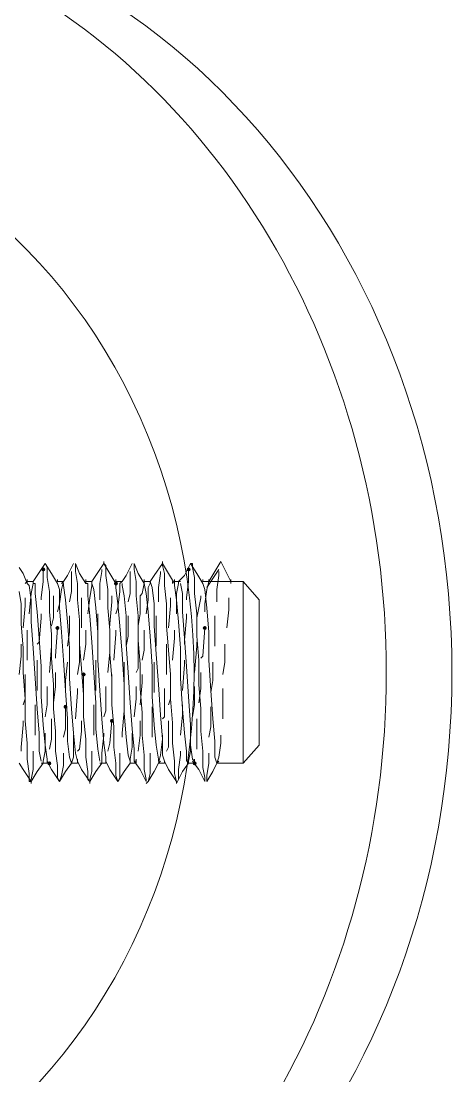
# Model space of a CAD drawing. Header units: millimetres. Extents: x 89051 to 218395, y -330386 to -125649.
# Drawn here: x 92586.9 to 92612.9, y -127045.3 to -126982.1 of the extents above; entities that cross this region are included whole.
import ezdxf

# ---------------------------------------------------------------- set-up
doc = ezdxf.new("R2010")
doc.units = ezdxf.units.MM
doc.header["$LTSCALE"] = 13
for name, pattern in [('1 实线', [0]), ('ACAD_ISO04W100', [30, 24, -3, 0, -3]), ('CENTER', [50.8, 31.75, -6.35, 6.35, -6.35])]:
    doc.linetypes.add(name, pattern=pattern)
doc.layers.get('0').update_dxf_attribs({"color": 1, "linetype": 'CENTER'})
doc.layers.add('C00-00-00', color=7, linetype='Continuous')
doc.layers.add('标注、文本', color=3, linetype='Continuous', lineweight=25)

msp = doc.modelspace()

# ---------------------------------------------------------------- hatches: boundary and pattern name
at = {"layer": 'C00-00-00'}
h = msp.add_hatch(color=256, dxfattribs=at)
h.dxf.hatch_style = 2
h.paths.add_polyline_path([(92588.375, -127014.906), (92588.34, -127014.991), (92588.254, -127015.027), (92588.169, -127014.991), (92588.133, -127014.906), (92588.169, -127014.82), (92588.254, -127014.785), (92588.34, -127014.82)])
h = msp.add_hatch(color=256, dxfattribs=at)
h.dxf.hatch_style = 2
h.paths.add_polyline_path([(92597.088, -127014.906), (92597.052, -127014.991), (92596.967, -127015.027), (92596.882, -127014.991), (92596.846, -127014.906), (92596.882, -127014.82), (92596.967, -127014.785), (92597.052, -127014.82)])
h = msp.add_hatch(color=256, dxfattribs=at)
h.dxf.hatch_style = 2
h.paths.add_polyline_path([(92592.732, -127015.753), (92592.696, -127015.838), (92592.611, -127015.874), (92592.525, -127015.838), (92592.49, -127015.753), (92592.525, -127015.668), (92592.611, -127015.632), (92592.696, -127015.668)])
h = msp.add_hatch(color=256, dxfattribs=at)
h.dxf.hatch_style = 2
h.paths.add_polyline_path([(92589.222, -127018.415), (92589.187, -127018.501), (92589.101, -127018.536), (92589.016, -127018.501), (92588.981, -127018.415), (92589.016, -127018.33), (92589.101, -127018.294), (92589.187, -127018.33)])
h = msp.add_hatch(color=256, dxfattribs=at)
h.dxf.hatch_style = 2
h.paths.add_polyline_path([(92598.056, -127018.415), (92598.02, -127018.501), (92597.935, -127018.536), (92597.85, -127018.501), (92597.814, -127018.415), (92597.85, -127018.33), (92597.935, -127018.294), (92598.02, -127018.33)])
h = msp.add_hatch(color=256, dxfattribs=at)
h.dxf.hatch_style = 2
h.paths.add_polyline_path([(92590.796, -127021.198), (92590.76, -127021.284), (92590.675, -127021.319), (92590.589, -127021.284), (92590.554, -127021.198), (92590.589, -127021.113), (92590.675, -127021.077), (92590.76, -127021.113)])
h = msp.add_hatch(color=256, dxfattribs=at)
h.dxf.hatch_style = 2
h.paths.add_polyline_path([(92589.707, -127023.134), (92589.671, -127023.22), (92589.586, -127023.255), (92589.5, -127023.22), (92589.465, -127023.134), (92589.5, -127023.049), (92589.586, -127023.013), (92589.671, -127023.049)])
h = msp.add_hatch(color=256, dxfattribs=at)
h.dxf.hatch_style = 2
h.paths.add_polyline_path([(92592.49, -127023.981), (92592.454, -127024.067), (92592.369, -127024.102), (92592.283, -127024.067), (92592.248, -127023.981), (92592.283, -127023.896), (92592.369, -127023.861), (92592.454, -127023.896)])
h = msp.add_hatch(color=256, dxfattribs=at)
h.dxf.hatch_style = 2
h.paths.add_polyline_path([(92588.738, -127026.523), (92588.703, -127026.608), (92588.617, -127026.644), (92588.532, -127026.608), (92588.496, -127026.523), (92588.532, -127026.437), (92588.617, -127026.402), (92588.703, -127026.437)])
h = msp.add_hatch(color=256, dxfattribs=at)
h.dxf.hatch_style = 2
h.paths.add_polyline_path([(92597.451, -127026.523), (92597.415, -127026.608), (92597.33, -127026.644), (92597.245, -127026.608), (92597.209, -127026.523), (92597.245, -127026.437), (92597.33, -127026.402), (92597.415, -127026.437)])

# ---------------------------------------------------------------- linework, layer by layer
at = {"color": 7, "linetype": '1 实线', "lineweight": 0}
for centre, major_axis, ratio, start_param, end_param in [((92568.998, -127021.077), (0, 45.983), 0.866025, 2.304713, 7.120065), ((92572.931, -127021.077), (0, 45.983), 0.866025, 3.141593, 6.283185), ((92565.852, -127021.077), (0, -34.608), 0.908418, 6.283185, 9.424778)]:
    msp.add_ellipse(centre, major_axis=major_axis, ratio=ratio, start_param=start_param, end_param=end_param, dxfattribs=at)
at = {"layer": 'C00-00-00', "lineweight": 15}
for points in [[(92588.375, -127014.543), (92587.891, -127015.269), (92587.649, -127015.632)], [(92589.101, -127015.753), (92588.738, -127015.148), (92588.375, -127014.543)], [(92588.375, -127014.543), (92588.496, -127014.785), (92588.496, -127015.39), (92588.617, -127016.237), (92588.617, -127017.447), (92588.738, -127018.778), (92588.738, -127020.23), (92588.859, -127021.803), (92588.859, -127023.255), (92588.98, -127024.587), (92588.98, -127025.797), (92589.101, -127026.644), (92589.101, -127027.37), (92589.223, -127027.612)], [(92590.07, -127014.543), (92589.707, -127015.269), (92589.465, -127015.632)], [(92590.796, -127015.753), (92590.433, -127015.148), (92590.191, -127014.543)], [(92590.191, -127014.543), (92590.191, -127015.027), (92590.312, -127015.753), (92590.312, -127016.721), (92590.433, -127017.931), (92590.433, -127019.383), (92590.554, -127020.835), (92590.675, -127022.408), (92590.675, -127023.739), (92590.796, -127025.071), (92590.796, -127026.16), (92590.917, -127027.007), (92590.917, -127027.491), (92591.038, -127027.612)], [(92591.885, -127014.543), (92591.401, -127015.269), (92591.159, -127015.632)], [(92591.885, -127014.543), (92591.885, -127014.422)], [(92592.611, -127015.753), (92592.248, -127015.148), (92591.885, -127014.543)], [(92591.885, -127014.543), (92592.006, -127014.664), (92592.006, -127015.269), (92592.127, -127016.116), (92592.127, -127017.205), (92592.248, -127018.536), (92592.248, -127019.988), (92592.369, -127021.44), (92592.369, -127023.013), (92592.49, -127024.345), (92592.49, -127025.555), (92592.611, -127026.523), (92592.611, -127027.249), (92592.732, -127027.612)], [(92593.579, -127014.543), (92593.216, -127015.269), (92592.974, -127015.632)], [(92594.305, -127015.753), (92593.942, -127015.148), (92593.7, -127014.543)], [(92593.7, -127014.543), (92593.7, -127014.906), (92593.821, -127015.632), (92593.821, -127016.479), (92593.942, -127017.689), (92593.942, -127019.141), (92594.063, -127020.593), (92594.063, -127022.045), (92594.184, -127023.497), (92594.184, -127024.829), (92594.305, -127026.039), (92594.305, -127026.886), (92594.426, -127027.491), (92594.426, -127027.612)], [(92595.394, -127014.543), (92594.91, -127015.269), (92594.668, -127015.632)], [(92595.394, -127014.543), (92595.394, -127014.422)], [(92596.12, -127015.753), (92595.757, -127015.148), (92595.394, -127014.543)], [(92595.394, -127014.543), (92595.394, -127014.664), (92595.515, -127015.148), (92595.515, -127015.874), (92595.636, -127016.963), (92595.636, -127018.294), (92595.757, -127019.746), (92595.878, -127021.198), (92595.878, -127022.65), (92595.999, -127024.102), (92595.999, -127025.313), (92596.12, -127026.402), (92596.12, -127027.128), (92596.241, -127027.612)], [(92597.088, -127014.543), (92596.725, -127015.269), (92596.362, -127015.632)], [(92597.814, -127015.753), (92597.451, -127015.148), (92597.088, -127014.543)], [(92597.088, -127014.543), (92597.209, -127014.543), (92597.209, -127014.785), (92597.33, -127015.39), (92597.33, -127016.358), (92597.451, -127017.568), (92597.451, -127018.899), (92597.572, -127020.351), (92597.572, -127021.803), (92597.693, -127023.255), (92597.693, -127024.587), (92597.814, -127025.797), (92597.814, -127026.765), (92597.935, -127027.37), (92597.935, -127027.612)], [(92598.903, -127014.422), (92598.177, -127015.632)], [(92599.508, -127015.632), (92598.903, -127014.422)], [(92587.286, -127015.753), (92587.044, -127015.148), (92586.802, -127014.785)], [(92588.254, -127015.632), (92588.254, -127014.906)], [(92589.949, -127015.269), (92589.949, -127015.027)], [(92589.949, -127016.237), (92589.949, -127015.269)], [(92591.643, -127015.753), (92591.764, -127015.027)], [(92591.764, -127015.027), (92591.764, -127014.906)], [(92593.458, -127015.511), (92593.458, -127015.027)], [(92595.152, -127015.995), (92595.273, -127015.148)], [(92595.273, -127015.148), (92595.273, -127015.027)], [(92596.967, -127015.632), (92596.967, -127014.906)], [(92598.782, -127014.906), (92598.298, -127015.632)], [(92598.661, -127016.116), (92598.782, -127015.269)], [(92598.782, -127015.269), (92598.782, -127015.027)], [(92587.165, -127015.753), (92587.286, -127015.632)], [(92587.286, -127015.632), (92587.286, -127015.511)], [(92587.286, -127015.753), (92587.286, -127015.632)], [(92587.649, -127015.632), (92587.286, -127015.632)], [(92587.286, -127015.753), (92587.407, -127015.874), (92587.528, -127016.721), (92587.528, -127018.052), (92587.649, -127019.625), (92587.77, -127021.44), (92587.891, -127023.255), (92588.012, -127024.708), (92588.012, -127025.797), (92588.133, -127026.402)], [(92587.649, -127015.753), (92587.528, -127016.358)], [(92587.649, -127015.632), (92587.649, -127015.753)], [(92588.496, -127026.402), (92588.496, -127026.281), (92588.375, -127025.434), (92588.254, -127024.224), (92588.133, -127022.529), (92588.133, -127020.714), (92588.012, -127019.02), (92587.891, -127017.447), (92587.77, -127016.358), (92587.77, -127015.753), (92587.649, -127015.753)], [(92588.133, -127016.6), (92588.254, -127015.632)], [(92589.101, -127015.632), (92589.101, -127015.511)], [(92589.465, -127015.632), (92589.101, -127015.632)], [(92589.101, -127015.753), (92589.223, -127016.116), (92589.223, -127017.205), (92589.344, -127018.657), (92589.465, -127020.351), (92589.586, -127022.166), (92589.707, -127023.86), (92589.707, -127025.192), (92589.828, -127026.16), (92589.949, -127026.523)], [(92589.465, -127015.632), (92589.344, -127016.116)], [(92589.465, -127015.632), (92589.344, -127015.753)], [(92590.312, -127026.402), (92590.191, -127025.918), (92590.07, -127024.708), (92589.949, -127023.255), (92589.828, -127021.44), (92589.828, -127019.625), (92589.707, -127018.052), (92589.586, -127016.721), (92589.465, -127015.874), (92589.465, -127015.753)], [(92590.796, -127015.632), (92590.796, -127015.511)], [(92590.796, -127015.753), (92590.796, -127015.632)], [(92591.159, -127015.632), (92590.796, -127015.632)], [(92590.796, -127015.753), (92590.917, -127015.753), (92590.917, -127016.479), (92591.038, -127017.689), (92591.159, -127019.262), (92591.28, -127021.077), (92591.401, -127022.892), (92591.401, -127024.466), (92591.522, -127025.676), (92591.643, -127026.402)], [(92591.159, -127015.874), (92591.038, -127016.6)], [(92591.159, -127015.632), (92591.159, -127015.753)], [(92591.159, -127015.753), (92591.159, -127015.874)], [(92592.006, -127026.402), (92592.006, -127026.16), (92591.885, -127025.313), (92591.764, -127023.86), (92591.643, -127022.166), (92591.522, -127020.351), (92591.522, -127018.657), (92591.401, -127017.205), (92591.28, -127016.116), (92591.159, -127015.753)], [(92591.643, -127016.721), (92591.643, -127015.753)], [(92592.611, -127015.632), (92592.611, -127015.511)], [(92592.974, -127015.632), (92592.611, -127015.632)], [(92592.611, -127015.753), (92592.611, -127015.995), (92592.732, -127016.963), (92592.853, -127018.294), (92592.974, -127019.988), (92593.095, -127021.803), (92593.095, -127023.497), (92593.216, -127024.95), (92593.337, -127026.039), (92593.458, -127026.402)], [(92592.974, -127015.632), (92592.853, -127015.753)], [(92592.853, -127015.753), (92592.853, -127016.237)], [(92593.821, -127026.402), (92593.7, -127026.402), (92593.7, -127025.676), (92593.579, -127024.466), (92593.458, -127022.892), (92593.337, -127021.077), (92593.216, -127019.383), (92593.216, -127017.689), (92593.095, -127016.479), (92592.974, -127015.874), (92592.974, -127015.753)], [(92593.458, -127016.358), (92593.458, -127015.511)], [(92594.184, -127016.358), (92594.305, -127015.753)], [(92594.305, -127015.632), (92594.305, -127015.511)], [(92594.305, -127015.753), (92594.305, -127015.632)], [(92594.668, -127015.632), (92594.305, -127015.632)], [(92594.305, -127015.753), (92594.426, -127016.358), (92594.547, -127017.447), (92594.668, -127018.899), (92594.789, -127020.714), (92594.789, -127022.529), (92594.91, -127024.224), (92595.031, -127025.434), (92595.152, -127026.281), (92595.152, -127026.402)], [(92594.668, -127015.753), (92594.547, -127015.995)], [(92594.547, -127015.995), (92594.547, -127016.721)], [(92594.668, -127015.632), (92594.668, -127015.753)], [(92595.515, -127026.402), (92595.394, -127026.039), (92595.394, -127025.071), (92595.273, -127023.618), (92595.152, -127021.803), (92595.031, -127019.988), (92594.91, -127018.294), (92594.91, -127016.963), (92594.789, -127015.995), (92594.668, -127015.632), (92594.668, -127015.753)], [(92595.152, -127016.842), (92595.152, -127015.995)], [(92595.999, -127015.753), (92595.999, -127015.632)], [(92596.12, -127015.632), (92596.12, -127015.511)], [(92596.12, -127015.753), (92596.12, -127015.632)], [(92596.483, -127015.632), (92596.12, -127015.632)], [(92596.12, -127015.753), (92596.12, -127015.874), (92596.241, -127016.721), (92596.362, -127018.052), (92596.483, -127019.625), (92596.483, -127021.44), (92596.604, -127023.255), (92596.725, -127024.708), (92596.846, -127025.797), (92596.846, -127026.402), (92596.967, -127026.402)], [(92596.362, -127015.753), (92596.241, -127016.358)], [(92596.362, -127015.632), (92596.362, -127015.753)], [(92597.33, -127026.402), (92597.209, -127026.281), (92597.088, -127025.434), (92597.088, -127024.224), (92596.967, -127022.529), (92596.846, -127020.714), (92596.725, -127019.02), (92596.604, -127017.447), (92596.604, -127016.358), (92596.483, -127015.753)], [(92596.846, -127016.6), (92596.967, -127015.632)], [(92597.814, -127015.632), (92597.814, -127015.511)], [(92600.234, -127015.632), (92597.814, -127015.632)], [(92597.814, -127015.753), (92597.935, -127016.116), (92598.056, -127017.205), (92598.177, -127018.657), (92598.177, -127020.351), (92598.298, -127022.166), (92598.419, -127023.86), (92598.54, -127025.192), (92598.54, -127026.16), (92598.661, -127026.523)], [(92598.177, -127015.632), (92598.056, -127016.116)], [(92598.298, -127015.632), (92598.056, -127015.995)], [(92598.177, -127015.632), (92598.177, -127015.511)], [(92598.177, -127015.632), (92599.508, -127015.632)], [(92599.508, -127015.632), (92599.508, -127015.511)], [(92599.508, -127015.753), (92599.508, -127015.632)], [(92601.202, -127016.721), (92600.234, -127015.632)], [(92600.234, -127021.077), (92600.234, -127020.109), (92600.234, -127019.02), (92600.234, -127018.173), (92600.234, -127017.326), (92600.234, -127016.721), (92600.234, -127016.116), (92600.234, -127015.874), (92600.234, -127015.632)], [(92586.802, -127016.237), (92586.923, -127016.963), (92586.923, -127018.173), (92587.044, -127019.625), (92587.044, -127021.077), (92587.165, -127022.65), (92587.165, -127023.981), (92587.286, -127025.313), (92587.286, -127026.281), (92587.407, -127027.128), (92587.407, -127027.612), (92587.528, -127027.612)], [(92587.165, -127017.084), (92587.165, -127016.6)], [(92587.528, -127016.358), (92587.407, -127017.568)], [(92588.133, -127016.721), (92588.133, -127016.6)], [(92588.859, -127016.6), (92588.859, -127016.479)], [(92588.859, -127017.81), (92588.859, -127016.6)], [(92589.344, -127016.116), (92589.223, -127016.963)], [(92589.828, -127016.842), (92589.949, -127016.237)], [(92590.554, -127017.326), (92590.554, -127016.6)], [(92591.038, -127016.6), (92590.917, -127017.568)], [(92592.369, -127016.842), (92592.369, -127016.479)], [(92592.853, -127016.237), (92592.732, -127017.205)], [(92593.337, -127016.842), (92593.458, -127016.358)], [(92594.063, -127016.479), (92594.184, -127016.358)], [(92594.063, -127017.568), (92594.063, -127016.479)], [(92595.878, -127017.084), (92595.878, -127016.6)], [(92596.241, -127016.358), (92596.241, -127017.568)], [(92596.846, -127016.721), (92596.846, -127016.6)], [(92597.451, -127017.81), (92597.693, -127016.6)], [(92597.693, -127016.6), (92597.693, -127016.479)], [(92598.056, -127016.116), (92597.935, -127016.963)], [(92598.661, -127016.842), (92598.661, -127016.116)], [(92599.387, -127017.326), (92599.387, -127016.6)], [(92587.044, -127018.415), (92587.165, -127017.084)], [(92589.223, -127016.963), (92589.101, -127017.447)], [(92592.248, -127018.173), (92592.369, -127016.842)], [(92592.732, -127017.205), (92592.611, -127017.568)], [(92594.547, -127016.721), (92594.426, -127017.568)], [(92595.757, -127018.415), (92595.878, -127017.084)], [(92597.935, -127016.963), (92597.935, -127017.447)], [(92601.202, -127016.721), (92601.202, -127016.842), (92601.202, -127017.326), (92601.202, -127017.81), (92601.202, -127018.536), (92601.202, -127019.262), (92601.202, -127020.109), (92601.202, -127021.077)], [(92588.012, -127019.262), (92588.133, -127017.81)], [(92588.133, -127017.81), (92588.133, -127017.568)], [(92588.738, -127018.294), (92588.859, -127017.81)], [(92589.828, -127018.657), (92589.828, -127017.689)], [(92590.554, -127018.415), (92590.554, -127017.326)], [(92591.522, -127018.052), (92591.522, -127017.568)], [(92593.337, -127018.899), (92593.337, -127017.689)], [(92593.942, -127018.294), (92594.063, -127017.568)], [(92595.031, -127018.294), (92595.031, -127017.689)], [(92596.725, -127019.141), (92596.846, -127017.81)], [(92596.846, -127017.81), (92596.846, -127017.568)], [(92597.451, -127018.294), (92597.451, -127017.81)], [(92598.54, -127018.536), (92598.54, -127017.689)], [(92599.266, -127018.415), (92599.387, -127017.326)], [(92587.286, -127018.536), (92587.286, -127019.02)], [(92589.101, -127018.415), (92588.98, -127020.109)], [(92590.796, -127018.536), (92590.796, -127019.383)], [(92591.522, -127019.383), (92591.522, -127018.052)], [(92592.248, -127018.294), (92592.248, -127018.173)], [(92592.611, -127018.536), (92592.611, -127018.778)], [(92594.305, -127018.536), (92594.305, -127019.746)], [(92595.031, -127019.504), (92595.031, -127018.294)], [(92596.12, -127018.536), (92596.12, -127019.02)], [(92597.935, -127018.415), (92597.814, -127020.109)], [(92598.54, -127019.504), (92598.54, -127018.536)], [(92587.286, -127019.02), (92587.286, -127020.351)], [(92589.707, -127019.504), (92589.828, -127018.657)], [(92592.611, -127018.778), (92592.49, -127020.351)], [(92593.216, -127019.504), (92593.337, -127018.899)], [(92596.12, -127019.02), (92595.999, -127020.351)], [(92596.725, -127019.383), (92596.725, -127019.141)], [(92586.923, -127020.109), (92586.923, -127019.383)], [(92587.891, -127019.383), (92588.012, -127019.262)], [(92588.617, -127021.077), (92588.738, -127019.504)], [(92588.738, -127019.504), (92588.738, -127019.262)], [(92590.433, -127020.472), (92590.433, -127019.383)], [(92590.796, -127019.383), (92590.675, -127020.351)], [(92592.248, -127019.867), (92592.248, -127019.262)], [(92593.942, -127020.835), (92593.942, -127019.262)], [(92594.305, -127019.746), (92594.184, -127020.351)], [(92595.636, -127020.109), (92595.636, -127019.383)], [(92597.33, -127021.077), (92597.451, -127019.504)], [(92597.451, -127019.504), (92597.451, -127019.262)], [(92599.145, -127020.472), (92599.145, -127019.383)], [(92586.802, -127021.198), (92586.923, -127020.109)], [(92587.891, -127020.714), (92587.891, -127020.351)], [(92588.98, -127020.109), (92588.98, -127020.23)], [(92591.401, -127020.956), (92591.401, -127020.351)], [(92592.127, -127021.077), (92592.248, -127019.867)], [(92595.636, -127021.198), (92595.636, -127020.109)], [(92596.725, -127020.593), (92596.725, -127020.351)], [(92597.814, -127020.109), (92597.693, -127020.23)], [(92587.891, -127022.166), (92587.891, -127020.714)], [(92588.98, -127021.077), (92588.98, -127021.924)], [(92589.586, -127021.561), (92589.707, -127020.472)], [(92590.312, -127021.198), (92590.433, -127020.472)], [(92591.401, -127022.166), (92591.401, -127020.956)], [(92593.095, -127021.924), (92593.095, -127020.472)], [(92593.821, -127021.077), (92593.942, -127020.835)], [(92594.91, -127021.319), (92594.91, -127020.472)], [(92596.604, -127022.166), (92596.725, -127020.593)], [(92597.693, -127021.077), (92597.693, -127022.045)], [(92598.419, -127021.561), (92598.419, -127020.472)], [(92599.024, -127021.198), (92599.145, -127020.472)], [(92600.234, -127026.523), (92600.234, -127026.281), (92600.234, -127026.039), (92600.234, -127025.434), (92600.234, -127024.829), (92600.234, -127023.981), (92600.234, -127023.134), (92600.234, -127022.045), (92600.234, -127021.077)], [(92601.202, -127021.077), (92601.202, -127022.045), (92601.202, -127022.892), (92601.202, -127023.618), (92601.202, -127024.345), (92601.202, -127024.95), (92601.202, -127025.313), (92601.202, -127025.434)], [(92587.165, -127021.198), (92587.165, -127022.65)], [(92589.586, -127022.287), (92589.586, -127021.561)], [(92590.675, -127021.198), (92590.675, -127023.013)], [(92592.369, -127021.198), (92592.369, -127022.287)], [(92594.184, -127021.682), (92594.063, -127023.013)], [(92594.184, -127021.198), (92594.184, -127021.682)], [(92594.91, -127022.287), (92594.91, -127021.319)], [(92595.878, -127021.198), (92595.878, -127022.65)], [(92598.298, -127022.287), (92598.419, -127021.561)], [(92588.496, -127023.013), (92588.496, -127021.924)], [(92588.98, -127021.924), (92588.859, -127022.892)], [(92590.191, -127023.86), (92590.312, -127022.287)], [(92590.312, -127022.287), (92590.312, -127022.045)], [(92592.006, -127023.376), (92592.006, -127021.924)], [(92592.369, -127022.287), (92592.369, -127023.013)], [(92593.095, -127022.287), (92593.095, -127021.924)], [(92593.821, -127022.65), (92593.821, -127021.924)], [(92595.515, -127023.739), (92595.515, -127022.045)], [(92597.33, -127023.013), (92597.33, -127021.924)], [(92597.693, -127022.045), (92597.572, -127022.892)], [(92599.024, -127022.287), (92599.024, -127022.045)], [(92599.024, -127023.86), (92599.024, -127022.287)], [(92587.165, -127022.65), (92587.044, -127023.013)], [(92593.7, -127023.739), (92593.821, -127022.65)], [(92595.878, -127022.65), (92595.757, -127023.013)], [(92587.77, -127023.618), (92587.77, -127023.013)], [(92587.77, -127024.829), (92587.77, -127023.618)], [(92588.375, -127023.739), (92588.496, -127023.013)], [(92589.586, -127024.466), (92589.586, -127023.134)], [(92591.28, -127023.86), (92591.28, -127023.013)], [(92591.885, -127023.739), (92592.006, -127023.376)], [(92592.974, -127024.708), (92593.095, -127023.376)], [(92593.095, -127023.376), (92593.095, -127023.134)], [(92594.789, -127024.102), (92594.789, -127023.134)], [(92596.483, -127024.829), (92596.604, -127023.618)], [(92596.604, -127023.618), (92596.604, -127023.013)], [(92597.209, -127023.739), (92597.33, -127023.013)], [(92598.298, -127024.345), (92598.298, -127023.134)], [(92587.044, -127024.224), (92586.923, -127025.555)], [(92587.044, -127023.981), (92587.044, -127024.224)], [(92588.738, -127023.86), (92588.738, -127025.071)], [(92590.554, -127023.981), (92590.554, -127024.587)], [(92591.28, -127024.829), (92591.28, -127023.86)], [(92592.369, -127023.981), (92592.248, -127025.313)], [(92594.063, -127023.981), (92594.063, -127024.829)], [(92594.789, -127024.95), (92594.789, -127024.102)], [(92595.394, -127023.86), (92595.515, -127023.739)], [(92595.757, -127023.981), (92595.757, -127024.224)], [(92595.757, -127024.224), (92595.757, -127025.555)], [(92597.451, -127023.86), (92597.451, -127025.071)], [(92588.375, -127025.797), (92588.375, -127024.708)], [(92589.465, -127024.95), (92589.586, -127024.466)], [(92590.07, -127025.313), (92590.07, -127024.829)], [(92590.554, -127024.587), (92590.433, -127025.676)], [(92591.764, -127025.918), (92591.885, -127024.829)], [(92591.885, -127024.829), (92591.885, -127024.708)], [(92592.974, -127024.95), (92592.974, -127024.708)], [(92593.579, -127025.555), (92593.579, -127024.708)], [(92594.063, -127024.829), (92593.942, -127025.797)], [(92595.394, -127025.071), (92595.394, -127024.829)], [(92597.088, -127025.797), (92597.088, -127024.708)], [(92598.177, -127024.95), (92598.298, -127024.345)], [(92598.903, -127025.313), (92598.903, -127024.829)], [(92588.738, -127025.071), (92588.617, -127025.676)], [(92590.07, -127026.16), (92590.07, -127025.313)], [(92592.248, -127025.313), (92592.127, -127025.797)], [(92595.273, -127026.039), (92595.394, -127025.071)], [(92597.451, -127025.071), (92597.451, -127025.676)], [(92598.782, -127026.16), (92598.903, -127025.313)], [(92600.234, -127026.523), (92601.202, -127025.434)], [(92586.923, -127025.555), (92586.923, -127025.797)], [(92587.649, -127026.039), (92587.649, -127025.797)], [(92587.649, -127026.886), (92587.649, -127026.039)], [(92588.254, -127026.402), (92588.375, -127025.797)], [(92589.465, -127026.644), (92589.465, -127025.918)], [(92590.433, -127025.676), (92590.312, -127025.797)], [(92591.159, -127026.281), (92591.159, -127025.797)], [(92591.764, -127026.402), (92591.764, -127025.918)], [(92592.853, -127026.765), (92592.853, -127025.918)], [(92593.458, -127026.281), (92593.579, -127025.555)], [(92594.668, -127026.402), (92594.668, -127025.918)], [(92595.152, -127026.523), (92595.273, -127026.039)], [(92595.757, -127025.555), (92595.636, -127025.797)], [(92596.362, -127026.886), (92596.483, -127026.039)], [(92596.483, -127026.039), (92596.483, -127025.797)], [(92596.967, -127026.402), (92597.088, -127025.797)], [(92598.177, -127026.523), (92598.177, -127025.918)], [(92586.802, -127026.523), (92587.044, -127026.886), (92587.528, -127027.612)], [(92587.528, -127027.612), (92587.891, -127027.007), (92588.254, -127026.523)], [(92588.133, -127026.523), (92588.496, -127026.523)], [(92588.254, -127026.523), (92588.254, -127026.402)], [(92588.496, -127026.402), (92588.496, -127026.281)], [(92588.496, -127026.523), (92588.496, -127026.402)], [(92588.496, -127026.402), (92588.738, -127026.886), (92589.223, -127027.612)], [(92589.223, -127027.612), (92589.586, -127027.007), (92589.949, -127026.523)], [(92589.344, -127027.249), (92589.465, -127026.644)], [(92589.949, -127026.523), (92590.07, -127026.16)], [(92589.949, -127026.523), (92589.949, -127026.402)], [(92589.949, -127026.523), (92590.312, -127026.523)], [(92590.312, -127026.402), (92590.312, -127026.281)], [(92590.312, -127026.523), (92590.312, -127026.402)], [(92590.312, -127026.402), (92590.554, -127026.886), (92591.038, -127027.612)], [(92591.038, -127027.612), (92591.401, -127027.007), (92591.764, -127026.523)], [(92591.159, -127027.007), (92591.159, -127026.281)], [(92591.643, -127026.523), (92592.006, -127026.523)], [(92591.764, -127026.523), (92591.764, -127026.402)], [(92592.006, -127026.523), (92592.006, -127026.402)], [(92592.006, -127026.523), (92592.006, -127026.402)], [(92592.006, -127026.402), (92592.248, -127026.886), (92592.732, -127027.612)], [(92592.732, -127027.612), (92593.095, -127027.007), (92593.458, -127026.523)], [(92592.853, -127027.37), (92592.853, -127026.765)], [(92593.458, -127026.402), (92593.458, -127026.281)], [(92593.458, -127026.523), (92593.458, -127026.402)], [(92593.458, -127026.523), (92593.821, -127026.523)], [(92593.7, -127026.402), (92594.063, -127026.886), (92594.426, -127027.612)], [(92593.821, -127026.402), (92593.821, -127026.281)], [(92593.821, -127026.523), (92593.821, -127026.402)], [(92594.547, -127027.612), (92594.91, -127027.007), (92595.152, -127026.523)], [(92594.668, -127027.128), (92594.668, -127026.402)], [(92595.152, -127026.523), (92595.273, -127026.402)], [(92595.152, -127026.523), (92595.515, -127026.523)], [(92595.515, -127026.402), (92595.515, -127026.523)], [(92595.515, -127026.523), (92595.515, -127026.402)], [(92595.515, -127026.523), (92595.515, -127026.402)], [(92595.515, -127026.402), (92595.757, -127026.886), (92596.241, -127027.612)], [(92596.241, -127027.733), (92596.604, -127027.007), (92596.967, -127026.523)], [(92596.967, -127026.523), (92596.967, -127026.402)], [(92596.967, -127026.523), (92597.33, -127026.523)], [(92597.209, -127026.402), (92597.572, -127026.886), (92597.935, -127027.612)], [(92597.33, -127026.402), (92597.33, -127026.281)], [(92597.33, -127026.523), (92597.33, -127026.402)], [(92598.056, -127027.249), (92598.177, -127026.523)], [(92598.056, -127027.612), (92598.419, -127027.007), (92598.661, -127026.523)], [(92598.661, -127026.523), (92598.782, -127026.16)], [(92598.661, -127026.523), (92598.782, -127026.402)], [(92598.661, -127026.523), (92600.234, -127026.523)], [(92587.528, -127027.491), (92587.649, -127026.886)], [(92589.223, -127027.612), (92589.344, -127027.249)], [(92591.038, -127027.491), (92591.159, -127027.007)], [(92592.732, -127027.612), (92592.853, -127027.37)], [(92594.547, -127027.612), (92594.668, -127027.128)], [(92596.362, -127027.491), (92596.362, -127026.886)], [(92598.056, -127027.612), (92598.056, -127027.249)], [(92587.528, -127027.733), (92587.528, -127027.612)], [(92591.038, -127027.733), (92591.038, -127027.612)], [(92594.426, -127027.733), (92594.547, -127027.612)], [(92596.241, -127027.733), (92596.241, -127027.612)]]:
    msp.add_lwpolyline(points, dxfattribs=at)
at = {"layer": '标注、文本', "color": 1, "linetype": 'ACAD_ISO04W100', "lineweight": 15}
msp.add_line((92968.431, -127021.077), (92439.431, -127021.077), dxfattribs=at)

doc.saveas('drawing.dxf')
